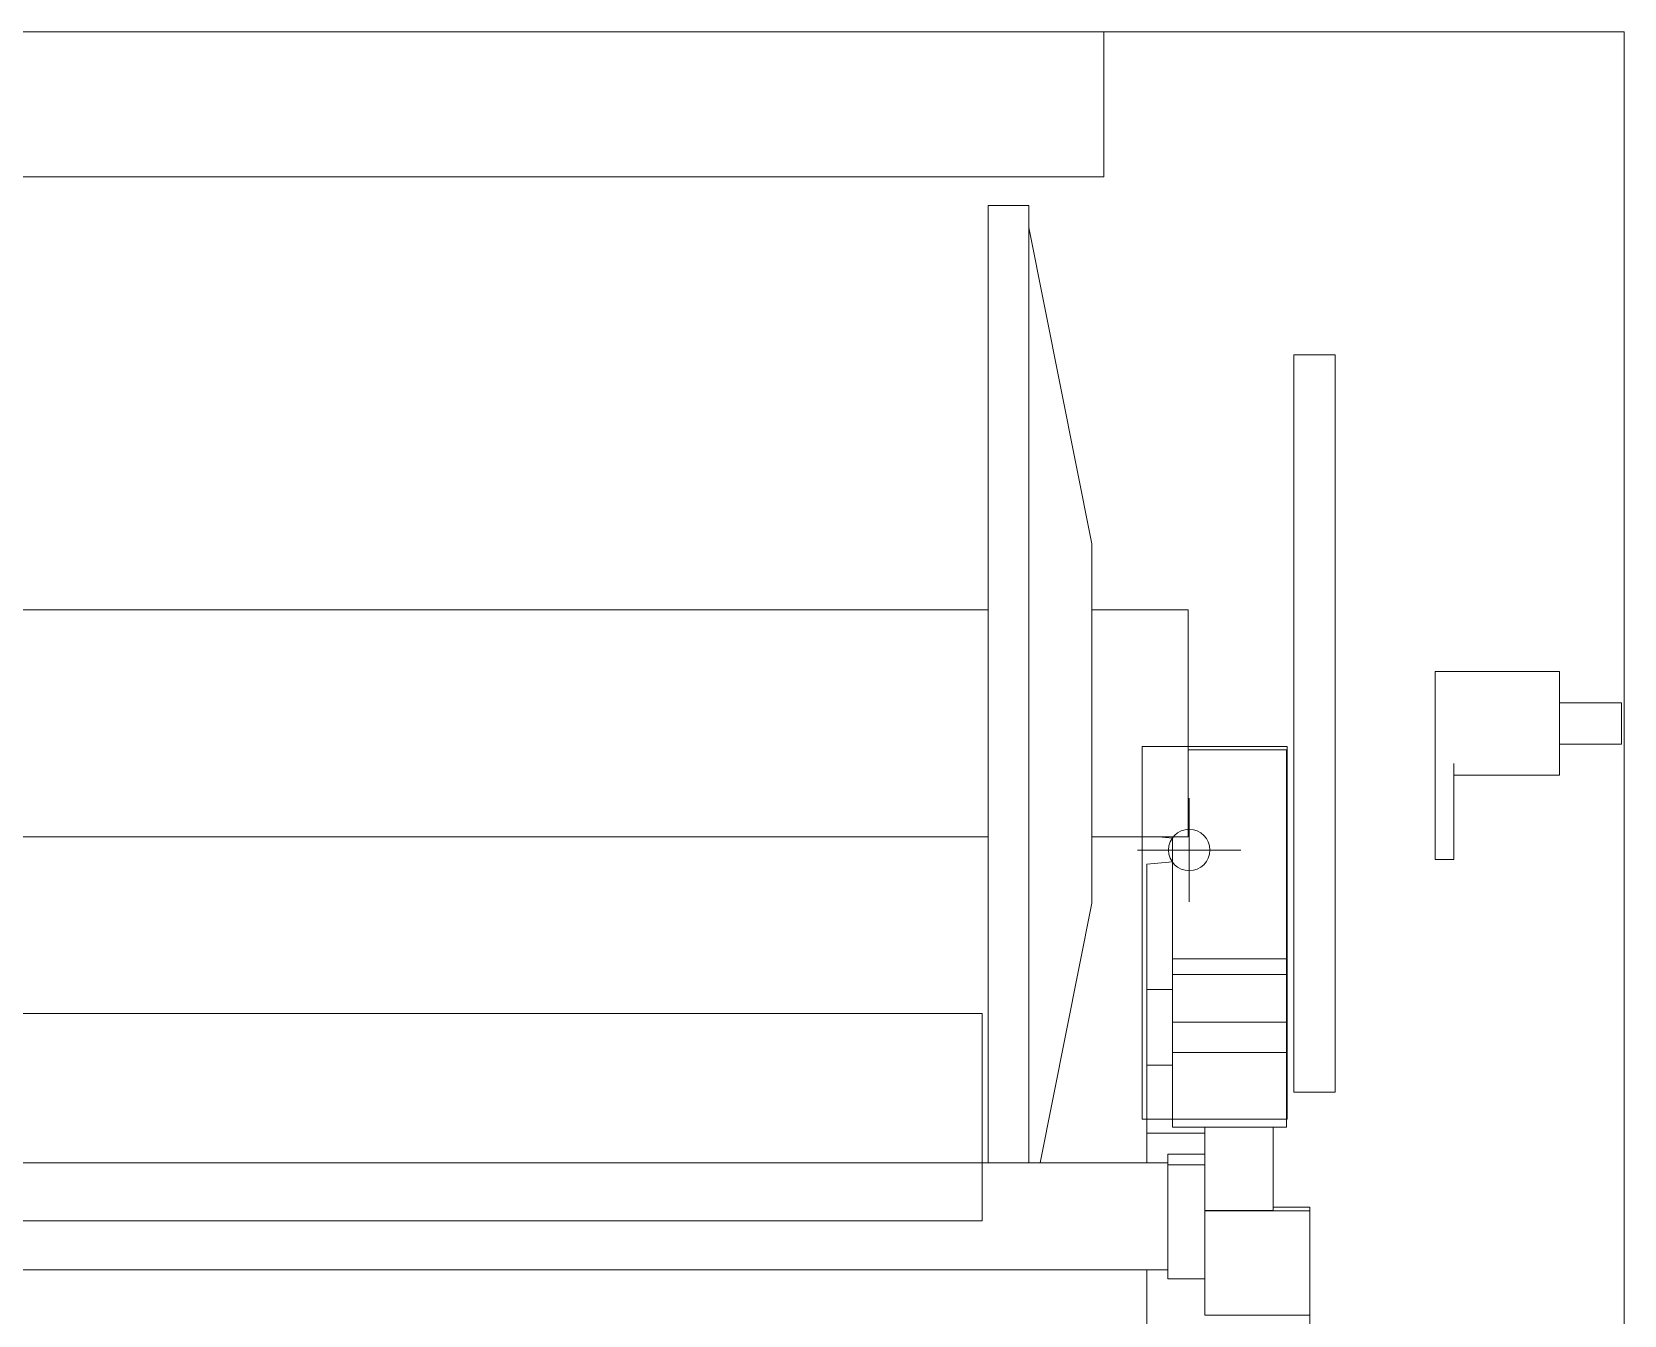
# Model space of a CAD drawing. Header units: millimetres. Extents: x 2905 to 8933, y 3109 to 7202.
# Drawn here: x 7396 to 8933, y 5963 to 7202 of the extents above; entities that cross this region are included whole.
import ezdxf

# ---------------------------------------------------------------- set-up
doc = ezdxf.new("R2010")
doc.units = ezdxf.units.MM
doc.layers.add('1', color=7, linetype='Continuous', true_color=0xffffff)

msp = doc.modelspace()

# ---------------------------------------------------------------- linework, layer by layer
at = {"layer": '1', "color": 4, "linetype": 'Continuous', "lineweight": 13}
for p, q in [((2905.1, 7201.9), (8933.1, 7201.9)), ((2905.1, 7201.9), (8933.1, 7201.9)), ((2905.1, 7201.9, -300), (8933.1, 7201.9, -300)), ((8430.6, 7061.9), (8430.6, 7201.9)), ((8933.1, 7201.9), (8933.1, 3108.9)), ((8933.1, 7201.9, -300), (8933.1, 7201.9)), ((8933.1, 7201.9, -300), (8933.1, 3108.9, -300)), ((8933.1, 7201.9), (8933.1, 3108.9)), ((4786.6, 7061.9), (8430.6, 7061.9)), ((8358.1, 7034.1), (8319.1, 7034.1)), ((8419.1, 6707.6), (8358.1, 7013.1)), ((8654.1, 6890.1), (8614.1, 6890.1)), ((8319.1, 6643.7), (4899.1, 6643.7)), ((8512.1, 6643.7), (8419.1, 6643.7)), ((8870.6, 6584.2), (8750.6, 6584.2)), ((8930.6, 6554.1), (8870.6, 6554.1)), ((8467.6, 6151.9), (8467.6, 6511.9)), ((8467.6, 6511.9), (8607.6, 6511.9)), ((8607.1, 6508.8), (8512.1, 6508.8)), ((8607.1, 6508.8), (8607.1, 6306.8)), ((8607.6, 6511.9), (8607.6, 6151.9)), ((8870.6, 6514.1), (8930.6, 6514.1)), ((8750.6, 6495.3), (8750.6, 6408.4)), ((8768.6, 6495.3), (8768.6, 6408.4)), ((8768.6, 6484.1), (8870.6, 6484.1)), ((8513.1, 6461.9), (8513.1, 6361.9)), ((4899.1, 6424.6), (8319.1, 6424.6)), ((8419.1, 6424.6), (8512.1, 6424.6)), ((8463.1, 6411.9), (8563.1, 6411.9)), ((8497.1, 6423.4), (8483.3, 6424.6)), ((8497.1, 6424.6), (8497.1, 6306.8)), ((8472.1, 6398.3), (8497.1, 6400.5)), ((8472.1, 6277.1), (8472.1, 6398.3)), ((8750.6, 6402.8), (8768.6, 6402.8)), ((8369.1, 6109.9), (8419.1, 6360.6)), ((8607.1, 6306.8), (8497.1, 6306.8)), ((8497.1, 6306.8), (8497.1, 6291.6)), ((8607.1, 6306.8), (8607.1, 6291.6)), ((8497.1, 6245.6), (8497.1, 6291.6)), ((8497.1, 6291.6), (8607.1, 6291.6)), ((8607.1, 6245.6), (8607.1, 6291.6)), ((8497.1, 6277.1), (8472.1, 6277.1)), ((4905.1, 6253.9), (8313.1, 6253.9)), ((8313.1, 6253.9), (8313.1, 6053.9)), ((8497.1, 6245.6), (8607.1, 6245.6)), ((8497.1, 6245.6), (8497.1, 6216.5)), ((8607.1, 6245.6), (8607.1, 6216.5)), ((8497.1, 6216.5), (8497.1, 6144.3)), ((8497.1, 6216.5), (8607.1, 6216.5)), ((8607.1, 6216.5), (8607.1, 6144.3)), ((8497.1, 6204.3), (8472.1, 6204.3)), ((8614.1, 6178.2), (8654.1, 6178.2)), ((8607.6, 6151.9), (8467.6, 6151.9)), ((8528.1, 6138.4), (8472.1, 6138.4)), ((8607.1, 6144.3), (8497.1, 6144.3)), ((8528.1, 6144.3), (8528.1, 6063.9)), ((8594.1, 6144.3), (8594.1, 6063.9)), ((8492.6, 6109.9), (4729.1, 6109.9)), ((8492.6, 6118.3), (8528.1, 6118.3)), ((8492.6, 6107.9), (8492.6, 6118.3)), ((8492.6, 6107.9), (8528.1, 6107.9)), ((8492.6, 5998), (8492.6, 6107.9)), ((8528.1, 6063.9), (8528.1, 6063.6)), ((8594.1, 6063.9), (8528.1, 6063.9)), ((8528.1, 5962.8), (8528.1, 6063.6)), ((8629.6, 6063.6), (8528.1, 6063.6)), ((8594.1, 6067.2), (8629.6, 6067.2)), ((8629.6, 6067.2), (8629.6, 6063.6)), ((8629.6, 6063.6), (8629.6, 5962.8)), ((8313.1, 6053.9), (4905.1, 6053.9)), ((4729.1, 6006.4), (8492.6, 6006.4)), ((8472.1, 5927.2), (8472.1, 6002.7)), ((8492.6, 5998), (8528.1, 5998)), ((8528.1, 5962.8), (8629.6, 5962.8)), ((8629.6, 5947.1), (8629.6, 5962.8))]:
    msp.add_line(p, q, dxfattribs=at)
msp.add_circle((8513.1, 6411.9), 20, dxfattribs=at)
for points, knots in [([(8319.1, 6534.1), (8319.1, 6554.5), (8319.1, 6574.9), (8319.1, 6595.2), (8319.1, 6615.4), (8319.1, 6635.4), (8319.1, 6655.3), (8319.1, 6675), (8319.1, 6684.7), (8319.1, 6704.1), (8319.1, 6723.1), (8319.1, 6741.8), (8319.1, 6760.2), (8319.1, 6778.2), (8319.1, 6787.1), (8319.1, 6804.4), (8319.1, 6821.4), (8319.1, 6837.8), (8319.1, 6853.8), (8319.1, 6869.2), (8319.1, 6876.7), (8319.1, 6891.3), (8319.1, 6905.2), (8319.1, 6918.6), (8319.1, 6931.3), (8319.1, 6943.4), (8319.1, 6954.7), (8319.1, 6965.4), (8319.1, 6975.4), (8319.1, 6984.6), (8319.1, 6993.1), (8319.1, 6997), (8319.1, 7004.4), (8319.1, 7010.9), (8319.1, 7016.6), (8319.1, 7021.6), (8319.1, 7023.8), (8319.1, 7027.5), (8319.1, 7030.4), (8319.1, 7032.5), (8319.1, 7033.7), (8319.1, 7034.1)], [0, 0, 0.040788, 0.081509, 0.122095, 0.162475, 0.202588, 0.242361, 0.281732, 0.301247, 0.339889, 0.377967, 0.415415, 0.452172, 0.488176, 0.505877, 0.540641, 0.574505, 0.607412, 0.639309, 0.670141, 0.685142, 0.714283, 0.742235, 0.768951, 0.794387, 0.818502, 0.841254, 0.862606, 0.882522, 0.900969, 0.917917, 0.92582, 0.940466, 0.953547, 0.965041, 0.974928, 0.979265, 0.986713, 0.992519, 0.996673, 0.999168, 1, 1]), ([(8358.1, 6534.1), (8358.1, 6554.5), (8358.1, 6574.9), (8358.1, 6595.2), (8358.1, 6615.4), (8358.1, 6635.4), (8358.1, 6655.3), (8358.1, 6675), (8358.1, 6684.7), (8358.1, 6704.1), (8358.1, 6723.1), (8358.1, 6741.8), (8358.1, 6760.2), (8358.1, 6778.2), (8358.1, 6787.1), (8358.1, 6804.4), (8358.1, 6821.4), (8358.1, 6837.8), (8358.1, 6853.8), (8358.1, 6869.2), (8358.1, 6876.7), (8358.1, 6891.3), (8358.1, 6905.2), (8358.1, 6918.6), (8358.1, 6931.3), (8358.1, 6943.4), (8358.1, 6954.7), (8358.1, 6965.4), (8358.1, 6975.4), (8358.1, 6984.6), (8358.1, 6993.1), (8358.1, 6997), (8358.1, 7004.4), (8358.1, 7010.9), (8358.1, 7016.6), (8358.1, 7021.6), (8358.1, 7023.8), (8358.1, 7027.5), (8358.1, 7030.4), (8358.1, 7032.5), (8358.1, 7033.7), (8358.1, 7034.1)], [0, 0, 0.040788, 0.081509, 0.122095, 0.162475, 0.202588, 0.242361, 0.281732, 0.301247, 0.339889, 0.377967, 0.415415, 0.452172, 0.488176, 0.505877, 0.540641, 0.574505, 0.607412, 0.639309, 0.670141, 0.685142, 0.714283, 0.742235, 0.768951, 0.794387, 0.818502, 0.841254, 0.862606, 0.882522, 0.900969, 0.917917, 0.92582, 0.940466, 0.953547, 0.965041, 0.974928, 0.979265, 0.986713, 0.992519, 0.996673, 0.999168, 1, 1]), ([(8614.1, 6890.1), (8614.1, 6890), (8614.1, 6889.2), (8614.1, 6887.5), (8614.1, 6885.1), (8614.1, 6881.8), (8614.1, 6877.8), (8614.1, 6872.9), (8614.1, 6867.3), (8614.1, 6860.9), (8614.1, 6853.8), (8614.1, 6845.9), (8614.1, 6837.3), (8614.1, 6828), (8614.1, 6818), (8614.1, 6807.4), (8614.1, 6796.2), (8614.1, 6784.3), (8614.1, 6771.9), (8614.1, 6758.9), (8614.1, 6745.4), (8614.1, 6731.4), (8614.1, 6717), (8614.1, 6702.2), (8614.1, 6694.6), (8614.1, 6679.2), (8614.1, 6663.4), (8614.1, 6647.4), (8614.1, 6631.1), (8614.1, 6614.5), (8614.1, 6597.8), (8614.1, 6580.9), (8614.1, 6572.5), (8614.1, 6555.5), (8614.1, 6538.4), (8614.1, 6521.3), (8614.1, 6504.3), (8614.1, 6487.3), (8614.1, 6470.4), (8614.1, 6462.1), (8614.1, 6445.4), (8614.1, 6429), (8614.1, 6412.8), (8614.1, 6396.9), (8614.1, 6381.3), (8614.1, 6366.1), (8614.1, 6351.2), (8614.1, 6336.8), (8614.1, 6322.8), (8614.1, 6309.3), (8614.1, 6296.4), (8614.1, 6283.9), (8614.1, 6272.1), (8614.1, 6260.8), (8614.1, 6255.5), (8614.1, 6245.2), (8614.1, 6235.5), (8614.1, 6226.6), (8614.1, 6218.3), (8614.1, 6214.5), (8614.1, 6207.3), (8614.1, 6201), (8614.1, 6195.3), (8614.1, 6190.5), (8614.1, 6186.4), (8614.1, 6183.2), (8614.1, 6180.7), (8614.1, 6179.1), (8614.1, 6178.3), (8614.1, 6178.2)], [0, 0, 0.000144, 0.001293, 0.00359, 0.007029, 0.011601, 0.017297, 0.024103, 0.032003, 0.04098, 0.051013, 0.062078, 0.07415, 0.087202, 0.101204, 0.116123, 0.131925, 0.148573, 0.166029, 0.184254, 0.203205, 0.222839, 0.243109, 0.263971, 0.274609, 0.296266, 0.318393, 0.340937, 0.363847, 0.38707, 0.410553, 0.434242, 0.446146, 0.470041, 0.494005, 0.517983, 0.541918, 0.565758, 0.589447, 0.601217, 0.624577, 0.64765, 0.670384, 0.692726, 0.714624, 0.736029, 0.756891, 0.777162, 0.796795, 0.815747, 0.833971, 0.851428, 0.868076, 0.883877, 0.89145, 0.905914, 0.919444, 0.93201, 0.943582, 0.948988, 0.95902, 0.967997, 0.975898, 0.982704, 0.9884, 0.992972, 0.99641, 0.998707, 0.999857, 1, 1]), ([(8654.1, 6534.1), (8654.1, 6542.7), (8654.1, 6559.9), (8654.1, 6577), (8654.1, 6594), (8654.1, 6610.9), (8654.1, 6627.6), (8654.1, 6644.1), (8654.1, 6660.3), (8654.1, 6676.3), (8654.1, 6691.9), (8654.1, 6707.1), (8654.1, 6721.9), (8654.1, 6736.3), (8654.1, 6750.2), (8654.1, 6763.7), (8654.1, 6776.5), (8654.1, 6782.8), (8654.1, 6794.8), (8654.1, 6806.2), (8654.1, 6817), (8654.1, 6827.1), (8654.1, 6831.9), (8654.1, 6840.9), (8654.1, 6849.3), (8654.1, 6856.9), (8654.1, 6863.8), (8654.1, 6869.9), (8654.1, 6875.2), (8654.1, 6877.6), (8654.1, 6881.7), (8654.1, 6885), (8654.1, 6887.5), (8654.1, 6889.1), (8654.1, 6890), (8654.1, 6890.1)], [0, 0, 0.024163, 0.072434, 0.120536, 0.168357, 0.215785, 0.262707, 0.309017, 0.354605, 0.399365, 0.443191, 0.485984, 0.527639, 0.568065, 0.607163, 0.644842, 0.681015, 0.698511, 0.732269, 0.764315, 0.794577, 0.822983, 0.83647, 0.86197, 0.885457, 0.906874, 0.926174, 0.943311, 0.958246, 0.964876, 0.976441, 0.985726, 0.992708, 0.997372, 0.999708, 1, 1]), ([(8419.1, 6534.1), (8419.1, 6546.2), (8419.1, 6558.3), (8419.1, 6570.2), (8419.1, 6581.9), (8419.1, 6593.5), (8419.1, 6604.7), (8419.1, 6615.6), (8419.1, 6626.1), (8419.1, 6636.1), (8419.1, 6645.6), (8419.1, 6654.6), (8419.1, 6663.1), (8419.1, 6670.8), (8419.1, 6678), (8419.1, 6684.4), (8419.1, 6690.1), (8419.1, 6695), (8419.1, 6699.1), (8419.1, 6700.9), (8419.1, 6703.8), (8419.1, 6705.9), (8419.1, 6707.2), (8419.1, 6707.6)], [0, 0, 0.069756, 0.139173, 0.207912, 0.275636, 0.342018, 0.406738, 0.469472, 0.529918, 0.587783, 0.642789, 0.694658, 0.743144, 0.788009, 0.829039, 0.866027, 0.898795, 0.927182, 0.951056, 0.961262, 0.978147, 0.990267, 0.997564, 1, 1]), ([(8512.1, 6534.1), (8512.1, 6543.7), (8512.1, 6548.4), (8512.1, 6557.8), (8512.1, 6562.5), (8512.1, 6571.6), (8512.1, 6580.4), (8512.1, 6588.9), (8512.1, 6597), (8512.1, 6604.5), (8512.1, 6611.6), (8512.1, 6618), (8512.1, 6623.9), (8512.1, 6629), (8512.1, 6633.4), (8512.1, 6637.1), (8512.1, 6639.9), (8512.1, 6642), (8512.1, 6642.7), (8512.1, 6643.6), (8512.1, 6643.7)], [0, 0, 0.087158, 0.130522, 0.216437, 0.258817, 0.34202, 0.422615, 0.499997, 0.573575, 0.642789, 0.707105, 0.766041, 0.819151, 0.866024, 0.906309, 0.939693, 0.965922, 0.984809, 0.991444, 0.999046, 1, 1]), ([(8750.6, 6495.3), (8750.6, 6499.7), (8750.6, 6504.6), (8750.6, 6510.1), (8750.6, 6516), (8750.6, 6522.1), (8750.6, 6528.5), (8750.6, 6531.7), (8750.6, 6538.2), (8750.6, 6541.4), (8750.6, 6547.8), (8750.6, 6553.9), (8750.6, 6559.7), (8750.6, 6565), (8750.6, 6569.8), (8750.6, 6574.1), (8750.6, 6577.6), (8750.6, 6580.5), (8750.6, 6582.5), (8750.6, 6583.8), (8750.6, 6584.2)], [0, 0, 0.049463, 0.105412, 0.166908, 0.232927, 0.302366, 0.374051, 0.410366, 0.483181, 0.519377, 0.590579, 0.659207, 0.724125, 0.784238, 0.838536, 0.886117, 0.926188, 0.95807, 0.981229, 0.995285, 1, 1]), ([(8870.6, 6584.2), (8870.6, 6583.8), (8870.6, 6582.6), (8870.6, 6580.5), (8870.6, 6577.7), (8870.6, 6574.2), (8870.6, 6570.1), (8870.6, 6565.3), (8870.6, 6560.1), (8870.6, 6557.3), (8870.6, 6551.4), (8870.6, 6545.3), (8870.6, 6538.9), (8870.6, 6532.5), (8870.6, 6526.1), (8870.6, 6519.9), (8870.6, 6513.9), (8870.6, 6508.2), (8870.6, 6502.9), (8870.6, 6498.2), (8870.6, 6494), (8870.6, 6490.5), (8870.6, 6489), (8870.6, 6486.6), (8870.6, 6485), (8870.6, 6484.2), (8870.6, 6484.1)], [0, 0, 0.004102, 0.016355, 0.036541, 0.064343, 0.099292, 0.140826, 0.188253, 0.240805, 0.268733, 0.327316, 0.388739, 0.451992, 0.516025, 0.579799, 0.642266, 0.702395, 0.759195, 0.811747, 0.859174, 0.900708, 0.935664, 0.950486, 0.97453, 0.990779, 0.998976, 1, 1]), ([(8930.6, 6534.1), (8930.6, 6538.3), (8930.6, 6542.3), (8930.6, 6545.9), (8930.6, 6549), (8930.6, 6550.3), (8930.6, 6552.4), (8930.6, 6553.1), (8930.6, 6554), (8930.6, 6554.1)], [0, 0, 0.207898, 0.406734, 0.587776, 0.743154, 0.809003, 0.913547, 0.951052, 0.99451, 1, 1]), ([(8319.1, 6109.9), (8319.1, 6121), (8319.1, 6132.7), (8319.1, 6145.1), (8319.1, 6151.6), (8319.1, 6164.9), (8319.1, 6178.9), (8319.1, 6186.1), (8319.1, 6200.9), (8319.1, 6216.3), (8319.1, 6232.2), (8319.1, 6248.6), (8319.1, 6265.5), (8319.1, 6282.8), (8319.1, 6300.5), (8319.1, 6318.6), (8319.1, 6337), (8319.1, 6355.8), (8319.1, 6374.9), (8319.1, 6384.5), (8319.1, 6404), (8319.1, 6423.6), (8319.1, 6433.5), (8319.1, 6453.4), (8319.1, 6473.5), (8319.1, 6493.6), (8319.1, 6513.9), (8319.1, 6534.1)], [0, 0, 0.026095, 0.053788, 0.083034, 0.098225, 0.129712, 0.162625, 0.179601, 0.214556, 0.2508, 0.288275, 0.326917, 0.366665, 0.407453, 0.449213, 0.491877, 0.535375, 0.579636, 0.624587, 0.647298, 0.693145, 0.739496, 0.762837, 0.8098, 0.857076, 0.904587, 0.952254, 1, 1]), ([(8358.1, 6109.9), (8358.1, 6121), (8358.1, 6132.7), (8358.1, 6145.1), (8358.1, 6151.6), (8358.1, 6164.9), (8358.1, 6178.9), (8358.1, 6186.1), (8358.1, 6200.9), (8358.1, 6216.3), (8358.1, 6232.2), (8358.1, 6248.6), (8358.1, 6265.5), (8358.1, 6282.8), (8358.1, 6300.5), (8358.1, 6318.6), (8358.1, 6337), (8358.1, 6355.8), (8358.1, 6374.9), (8358.1, 6384.5), (8358.1, 6404), (8358.1, 6423.6), (8358.1, 6433.5), (8358.1, 6453.4), (8358.1, 6473.5), (8358.1, 6493.6), (8358.1, 6513.9), (8358.1, 6534.1)], [0, 0, 0.026095, 0.053788, 0.083034, 0.098225, 0.129712, 0.162625, 0.179601, 0.214556, 0.2508, 0.288275, 0.326917, 0.366665, 0.407453, 0.449213, 0.491877, 0.535375, 0.579636, 0.624587, 0.647298, 0.693145, 0.739496, 0.762837, 0.8098, 0.857076, 0.904587, 0.952254, 1, 1]), ([(8419.1, 6360.6), (8419.1, 6360.7), (8419.1, 6361.6), (8419.1, 6362.3), (8419.1, 6364.4), (8419.1, 6367.3), (8419.1, 6371.1), (8419.1, 6375.6), (8419.1, 6380.9), (8419.1, 6387), (8419.1, 6393.8), (8419.1, 6401.2), (8419.1, 6409.3), (8419.1, 6413.6), (8419.1, 6422.6), (8419.1, 6427.3), (8419.1, 6437.1), (8419.1, 6447.4), (8419.1, 6452.7), (8419.1, 6463.6), (8419.1, 6469.1), (8419.1, 6480.5), (8419.1, 6492.1), (8419.1, 6498.1), (8419.1, 6510), (8419.1, 6522), (8419.1, 6534.1)], [0, 0, 0.000606, 0.005478, 0.009729, 0.021853, 0.038738, 0.060305, 0.086455, 0.11705, 0.151953, 0.190981, 0.233954, 0.280661, 0.305342, 0.357211, 0.384336, 0.440806, 0.499998, 0.530528, 0.593262, 0.625393, 0.690982, 0.758078, 0.792088, 0.860827, 0.930244, 1, 1]), ([(8512.1, 6424.6), (8512.1, 6425), (8512.1, 6426.2), (8512.1, 6428.3), (8512.1, 6431.2), (8512.1, 6434.8), (8512.1, 6439.3), (8512.1, 6444.4), (8512.1, 6450.2), (8512.1, 6456.7), (8512.1, 6463.7), (8512.1, 6471.3), (8512.1, 6479.3), (8512.1, 6487.8), (8512.1, 6492.2), (8512.1, 6501.2), (8512.1, 6510.4), (8512.1, 6519.8), (8512.1, 6529.3), (8512.1, 6534.1)], [0, 0, 0.003804, 0.015191, 0.034072, 0.060307, 0.093691, 0.133976, 0.180849, 0.233953, 0.292895, 0.357211, 0.426425, 0.499997, 0.577379, 0.617314, 0.699292, 0.783557, 0.869471, 0.956382, 1, 1]), ([(8654.1, 6178.2), (8654.1, 6178.6), (8654.1, 6179.8), (8654.1, 6181.9), (8654.1, 6184.8), (8654.1, 6188.5), (8654.1, 6193), (8654.1, 6198.4), (8654.1, 6204.5), (8654.1, 6211.3), (8654.1, 6218.9), (8654.1, 6227.3), (8654.1, 6236.4), (8654.1, 6246.2), (8654.1, 6256.6), (8654.1, 6267.7), (8654.1, 6279.4), (8654.1, 6291.7), (8654.1, 6304.6), (8654.1, 6311.2), (8654.1, 6324.9), (8654.1, 6339.1), (8654.1, 6353.7), (8654.1, 6368.7), (8654.1, 6384.1), (8654.1, 6399.9), (8654.1, 6416), (8654.1, 6432.3), (8654.1, 6440.6), (8654.1, 6457.3), (8654.1, 6474.2), (8654.1, 6482.7), (8654.1, 6499.8), (8654.1, 6516.9), (8654.1, 6534.1)], [0, 0, 0.001167, 0.004668, 0.010494, 0.018629, 0.029058, 0.041754, 0.056687, 0.073824, 0.093125, 0.114543, 0.13803, 0.16353, 0.190982, 0.220324, 0.251488, 0.2844, 0.318983, 0.355156, 0.373814, 0.412213, 0.451986, 0.49304, 0.535277, 0.578599, 0.622905, 0.668093, 0.714054, 0.737292, 0.784215, 0.831643, 0.85551, 0.903486, 0.951686, 1, 1]), ([(8930.6, 6514.1), (8930.6, 6514.2), (8930.6, 6515.1), (8930.6, 6515.9), (8930.6, 6517.9), (8930.6, 6519.3), (8930.6, 6522.4), (8930.6, 6526), (8930.6, 6527.9), (8930.6, 6532), (8930.6, 6534.1)], [0, 0, 0.005457, 0.048948, 0.086453, 0.190964, 0.256846, 0.412191, 0.593266, 0.690964, 0.895456, 1, 1]), ([(8750.6, 6408.4), (8750.6, 6407), (8750.6, 6404.7), (8750.6, 6403.3), (8750.6, 6402.8)], [0, 0, 0.25766, 0.664853, 0.915415, 1, 1]), ([(8768.6, 6408.4), (8768.6, 6407), (8768.6, 6404.7), (8768.6, 6403.3), (8768.6, 6402.8)], [0, 0, 0.25766, 0.664853, 0.915415, 1, 1]), ([(8472.1, 6204.3), (8472.1, 6208.8), (8472.1, 6217.6), (8472.1, 6226), (8472.1, 6233.9), (8472.1, 6241.3), (8472.1, 6248.1), (8472.1, 6254.3), (8472.1, 6259.8), (8472.1, 6264.7), (8472.1, 6268.7), (8472.1, 6272), (8472.1, 6273.3), (8472.1, 6275.4), (8472.1, 6276.2), (8472.1, 6277), (8472.1, 6277.1)], [0, 0, 0.062181, 0.182926, 0.29811, 0.406897, 0.508496, 0.602163, 0.687224, 0.763062, 0.829114, 0.884907, 0.930041, 0.948496, 0.977038, 0.98707, 0.998564, 1, 1]), ([(8472.1, 6138.4), (8472.1, 6147.1), (8472.1, 6155.3), (8472.1, 6163.2), (8472.1, 6170.5), (8472.1, 6177.2), (8472.1, 6183.3), (8472.1, 6188.7), (8472.1, 6193.3), (8472.1, 6197.2), (8472.1, 6200.3), (8472.1, 6202.5), (8472.1, 6203.9), (8472.1, 6204.3)], [0, 0, 0.131261, 0.256758, 0.375397, 0.486192, 0.58819, 0.680538, 0.762432, 0.833189, 0.892207, 0.938974, 0.973107, 0.994306, 1, 1]), ([(8472.1, 6109.9), (8472.1, 6115.9), (8472.1, 6121.3), (8472.1, 6126), (8472.1, 6130), (8472.1, 6131.8), (8472.1, 6134.7), (8472.1, 6136.7), (8472.1, 6138), (8472.1, 6138.4)], [0, 0, 0.209552, 0.39838, 0.564351, 0.705607, 0.766453, 0.867748, 0.94094, 0.985194, 1, 1])]:
    msp.add_open_spline(points, degree=1, knots=knots, dxfattribs=at)
msp.add_open_spline([(8472.1, 6002.7), (8472.1, 6006.4)], degree=1, dxfattribs=at)

doc.saveas('drawing.dxf')
